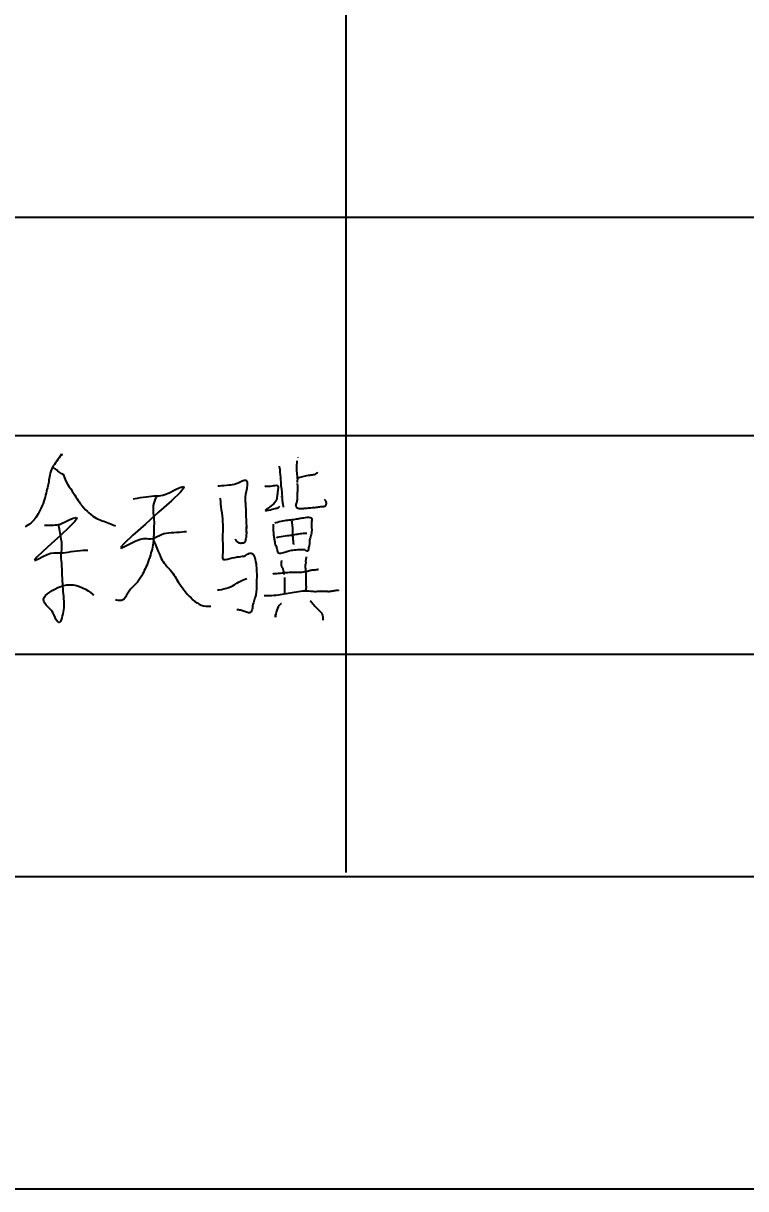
# Model space of a CAD drawing. Extents: x 231 to 66067, y -1596 to 5236.
# Drawn here: x 474.6 to 497.75, y -1596.03 to -1558.7 of the extents above; entities that cross this region are included whole.
import ezdxf

# ---------------------------------------------------------------- set-up
doc = ezdxf.new("R2010")
doc.units = 0
doc.linetypes.add('DASHDOT', pattern=[18, 15, -1, 1, -1])
doc.layers.get('0').update_dxf_attribs({"color": 1, "linetype": 'DASHDOT'})
for name, color, linetype in [('1', 8, 'CONTINUOUS'), ('12', 134, 'CONTINUOUS'), ('2', 8, 'CONTINUOUS')]:
    doc.layers.add(name, color=color, linetype=linetype)

# ---------------------------------------------------------------- blocks, each defined once
blk = doc.blocks.new('Cadt38')
at = {"layer": '2'}
for p, q in [((475.551, -1572.924), (475.534, -1572.915)), ((475.589, -1572.946), (475.551, -1572.924)), ((475.622, -1572.969), (475.589, -1572.946)), ((475.651, -1572.991), (475.622, -1572.969)), ((475.677, -1573.015), (475.651, -1572.991)), ((475.704, -1573.038), (475.677, -1573.015)), ((475.732, -1573.061), (475.704, -1573.038)), ((475.763, -1573.084), (475.732, -1573.061)), ((475.795, -1573.106), (475.763, -1573.084)), ((475.826, -1573.126), (475.795, -1573.106)), ((475.854, -1573.144), (475.826, -1573.126)), ((475.872, -1573.153), (475.854, -1573.144, 1))]:
    blk.add_line(p, q, dxfattribs=at)
blk = doc.blocks.new('Cadt39')
at = {"layer": '2'}
for p, q in [((475.774, -1574.738), (475.843, -1574.709)), ((475.843, -1574.709), (475.938, -1574.664)), ((475.938, -1574.664), (476.063, -1574.604)), ((476.25, -1574.652), (476.06, -1574.846)), ((476.063, -1574.604), (476.192, -1574.549)), ((476.192, -1574.549), (476.288, -1574.522)), ((476.319, -1574.548), (476.25, -1574.652)), ((476.288, -1574.522), (476.319, -1574.548)), ((475.271, -1574.775), (475.332, -1574.774, 1)), ((475.332, -1574.774), (475.403, -1574.773)), ((475.403, -1574.773), (475.48, -1574.772)), ((475.48, -1574.772), (475.555, -1574.77)), ((475.79, -1575.1), (475.492, -1575.372)), ((475.555, -1574.77), (475.621, -1574.767)), ((475.621, -1574.767), (475.674, -1574.763)), ((475.674, -1574.763), (475.721, -1574.755)), ((475.721, -1574.755), (475.774, -1574.738)), ((476.06, -1574.846), (475.79, -1575.1)), ((475.492, -1575.372), (475.22, -1575.62)), ((475.029, -1575.802), (474.958, -1575.889)), ((474.988, -1575.895), (475.087, -1575.85)), ((475.22, -1575.62), (475.029, -1575.802)), ((475.087, -1575.85), (475.222, -1575.781)), ((475.222, -1575.781), (475.361, -1575.715)), ((475.361, -1575.715), (475.478, -1575.675)), ((475.478, -1575.675), (475.574, -1575.657)), ((475.574, -1575.657), (475.654, -1575.655)), ((475.654, -1575.655), (475.726, -1575.659)), ((475.726, -1575.659), (475.797, -1575.662)), ((475.797, -1575.662), (475.872, -1575.658)), ((475.872, -1575.658), (475.953, -1575.647)), ((475.953, -1575.647), (476.039, -1575.633)), ((476.039, -1575.633), (476.13, -1575.617)), ((476.13, -1575.617), (476.226, -1575.602)), ((476.226, -1575.602), (476.326, -1575.59)), ((476.326, -1575.59), (476.425, -1575.582)), ((476.425, -1575.582), (476.518, -1575.577)), ((476.518, -1575.577), (476.599, -1575.573)), ((476.599, -1575.573), (476.668, -1575.571)), ((474.958, -1575.889), (474.988, -1575.895))]:
    blk.add_line(p, q, dxfattribs=at)
blk = doc.blocks.new('Cadt40')
at = {"layer": '2'}
for p, q in [((475.709, -1574.755), (475.732, -1574.84, 1)), ((475.732, -1574.84), (475.757, -1574.955)), ((475.757, -1574.955), (475.782, -1575.081)), ((475.782, -1575.081), (475.803, -1575.207)), ((475.803, -1575.207), (475.818, -1575.322)), ((475.818, -1575.322), (475.823, -1575.417)), ((475.823, -1575.417), (475.821, -1575.496)), ((475.802, -1575.691), (475.801, -1575.759)), ((475.801, -1575.759), (475.803, -1575.832)), ((475.807, -1575.627), (475.802, -1575.691)), ((475.803, -1575.832), (475.808, -1575.911)), ((475.815, -1575.564), (475.807, -1575.627)), ((475.821, -1575.496), (475.815, -1575.564)), ((475.808, -1575.911), (475.815, -1575.995)), ((475.815, -1575.995), (475.821, -1576.085)), ((475.821, -1576.085), (475.826, -1576.178)), ((475.826, -1576.178), (475.83, -1576.275)), ((475.83, -1576.275), (475.834, -1576.372)), ((475.834, -1576.372), (475.838, -1576.468)), ((475.838, -1576.468), (475.842, -1576.56)), ((475.842, -1576.56), (475.848, -1576.648)), ((475.308, -1577.029), (475.368, -1576.972)), ((475.368, -1576.972), (475.442, -1576.918)), ((475.442, -1576.918), (475.525, -1576.867)), ((475.525, -1576.867), (475.611, -1576.818)), ((475.611, -1576.818), (475.701, -1576.773)), ((475.701, -1576.773), (475.794, -1576.735)), ((475.794, -1576.735), (475.891, -1576.706)), ((475.848, -1576.648), (475.854, -1576.732)), ((475.854, -1576.732), (475.861, -1576.813)), ((475.861, -1576.813), (475.868, -1576.893)), ((475.868, -1576.893), (475.875, -1576.972)), ((475.875, -1576.972), (475.882, -1577.052)), ((475.891, -1576.706), (475.99, -1576.688)), ((475.99, -1576.688), (476.092, -1576.682)), ((476.092, -1576.682), (476.196, -1576.689)), ((476.196, -1576.689), (476.299, -1576.707)), ((476.299, -1576.707), (476.4, -1576.736)), ((476.4, -1576.736), (476.498, -1576.776)), ((476.498, -1576.776), (476.591, -1576.824)), ((476.591, -1576.824), (476.676, -1576.877)), ((476.676, -1576.877), (476.752, -1576.931)), ((476.752, -1576.931), (476.816, -1576.98)), ((475.248, -1577.149), (475.266, -1577.088)), ((475.255, -1577.211), (475.248, -1577.149)), ((475.283, -1577.273), (475.255, -1577.211)), ((475.266, -1577.088), (475.308, -1577.029)), ((475.324, -1577.332), (475.283, -1577.273)), ((475.37, -1577.383), (475.324, -1577.332)), ((475.882, -1577.052), (475.888, -1577.132)), ((475.888, -1577.132), (475.893, -1577.21)), ((475.893, -1577.21), (475.895, -1577.285)), ((475.895, -1577.285), (475.895, -1577.357)), ((476.816, -1576.98), (476.852, -1577.009)), ((475.414, -1577.425), (475.37, -1577.383)), ((475.449, -1577.456), (475.414, -1577.425)), ((475.476, -1577.481), (475.449, -1577.456)), ((475.5, -1577.507), (475.476, -1577.481)), ((475.524, -1577.541), (475.5, -1577.507)), ((475.55, -1577.589), (475.524, -1577.541)), ((475.581, -1577.655), (475.55, -1577.589)), ((475.617, -1577.73), (475.581, -1577.655)), ((475.844, -1577.676), (475.827, -1577.744)), ((475.86, -1577.611), (475.844, -1577.676)), ((475.873, -1577.548), (475.86, -1577.611)), ((475.883, -1577.486), (475.873, -1577.548)), ((475.891, -1577.423), (475.883, -1577.486)), ((475.895, -1577.357), (475.891, -1577.423)), ((475.654, -1577.803), (475.617, -1577.73)), ((475.691, -1577.861), (475.654, -1577.803)), ((475.726, -1577.893), (475.691, -1577.861)), ((475.757, -1577.892), (475.726, -1577.893)), ((475.783, -1577.86), (475.757, -1577.892)), ((475.807, -1577.808), (475.783, -1577.86)), ((475.827, -1577.744), (475.807, -1577.808))]:
    blk.add_line(p, q, dxfattribs=at)
blk = doc.blocks.new('Cadt41')
at = {"layer": '2'}
for p, q in [((479.456, -1573.644), (479.618, -1573.567)), ((479.618, -1573.567), (479.732, -1573.53)), ((479.752, -1573.567), (479.631, -1573.713)), ((479.732, -1573.53), (479.752, -1573.567)), ((478.116, -1573.925), (478.181, -1573.915, 1)), ((478.181, -1573.915), (478.26, -1573.903)), ((478.26, -1573.903), (478.349, -1573.89)), ((478.349, -1573.89), (478.442, -1573.877)), ((478.442, -1573.877), (478.535, -1573.864)), ((478.535, -1573.864), (478.622, -1573.853)), ((478.622, -1573.853), (478.702, -1573.844)), ((478.702, -1573.844), (478.775, -1573.837)), ((478.775, -1573.837), (478.84, -1573.832)), ((478.84, -1573.832), (478.898, -1573.831)), ((478.898, -1573.831), (478.95, -1573.831)), ((479.343, -1573.989), (478.943, -1574.35)), ((478.95, -1573.831), (479.005, -1573.827)), ((479.005, -1573.827), (479.073, -1573.813)), ((479.073, -1573.813), (479.166, -1573.781)), ((479.166, -1573.781), (479.293, -1573.725)), ((479.293, -1573.725), (479.456, -1573.644)), ((479.631, -1573.713), (479.343, -1573.989)), ((478.943, -1574.35), (478.507, -1574.738)), ((478.109, -1575.094), (477.824, -1575.358)), ((478.507, -1574.738), (478.109, -1575.094)), ((478.889, -1575.134), (478.958, -1575.099)), ((478.958, -1575.099), (479.029, -1575.068)), ((479.029, -1575.068), (479.101, -1575.045)), ((479.101, -1575.045), (479.175, -1575.03)), ((479.175, -1575.03), (479.252, -1575.019)), ((479.252, -1575.019), (479.332, -1575.012)), ((479.332, -1575.012), (479.418, -1575.007)), ((479.418, -1575.007), (479.509, -1575)), ((479.509, -1575), (479.601, -1574.993)), ((479.601, -1574.993), (479.688, -1574.987)), ((479.688, -1574.987), (479.765, -1574.981)), ((479.765, -1574.981), (479.829, -1574.976)), ((477.824, -1575.358), (477.708, -1575.487)), ((477.734, -1575.505), (477.857, -1575.449)), ((477.857, -1575.449), (478.03, -1575.36)), ((478.03, -1575.36), (478.207, -1575.274)), ((478.207, -1575.274), (478.352, -1575.224)), ((478.352, -1575.224), (478.463, -1575.204)), ((478.463, -1575.204), (478.551, -1575.203)), ((478.551, -1575.203), (478.622, -1575.209)), ((478.622, -1575.209), (478.687, -1575.21)), ((478.687, -1575.21), (478.753, -1575.195)), ((478.753, -1575.195), (478.82, -1575.168)), ((478.82, -1575.168), (478.889, -1575.134)), ((477.708, -1575.487), (477.734, -1575.505))]:
    blk.add_line(p, q, dxfattribs=at)
blk = doc.blocks.new('Cadt42')
at = {"layer": '2'}
for p, q in [((478.823, -1573.94), (478.798, -1574)), ((478.847, -1573.889), (478.823, -1573.94)), ((478.871, -1573.864), (478.847, -1573.889, 1)), ((478.761, -1574.144), (478.755, -1574.224)), ((478.755, -1574.224), (478.757, -1574.306)), ((478.757, -1574.306), (478.763, -1574.388)), ((478.776, -1574.069), (478.761, -1574.144)), ((478.798, -1574), (478.776, -1574.069)), ((478.763, -1574.388), (478.771, -1574.466)), ((478.771, -1574.466), (478.779, -1574.539)), ((478.779, -1574.539), (478.784, -1574.605)), ((478.785, -1574.729), (478.783, -1574.796)), ((478.784, -1574.605), (478.785, -1574.667)), ((478.785, -1574.667), (478.785, -1574.729)), ((478.776, -1575.056), (478.772, -1575.155)), ((478.779, -1574.96), (478.776, -1575.056)), ((478.781, -1574.872), (478.779, -1574.96)), ((478.783, -1574.796), (478.781, -1574.872)), ((478.737, -1575.482), (478.723, -1575.543)), ((478.75, -1575.416), (478.737, -1575.482)), ((478.76, -1575.339), (478.75, -1575.416)), ((478.767, -1575.251), (478.76, -1575.339)), ((478.772, -1575.155), (478.767, -1575.251)), ((478.646, -1575.798), (478.624, -1575.869)), ((478.668, -1575.729), (478.646, -1575.798)), ((478.688, -1575.663), (478.668, -1575.729)), ((478.706, -1575.602), (478.688, -1575.663)), ((478.723, -1575.543), (478.706, -1575.602)), ((478.474, -1576.227), (478.446, -1576.284)), ((478.502, -1576.173), (478.474, -1576.227)), ((478.528, -1576.119), (478.502, -1576.173)), ((478.553, -1576.063), (478.528, -1576.119)), ((478.577, -1576.003), (478.553, -1576.063)), ((478.601, -1575.938), (478.577, -1576.003)), ((478.624, -1575.869), (478.601, -1575.938)), ((478.254, -1576.596), (478.202, -1576.654)), ((478.301, -1576.535), (478.254, -1576.596)), ((478.343, -1576.471), (478.301, -1576.535)), ((478.38, -1576.407), (478.343, -1576.471)), ((478.414, -1576.344), (478.38, -1576.407)), ((478.446, -1576.284), (478.414, -1576.344)), ((477.944, -1576.951), (477.907, -1577.016)), ((477.987, -1576.886), (477.944, -1576.951)), ((478.036, -1576.825), (477.987, -1576.886)), ((478.09, -1576.767), (478.036, -1576.825)), ((478.146, -1576.711), (478.09, -1576.767)), ((478.202, -1576.654), (478.146, -1576.711)), ((477.583, -1577.176), (477.555, -1577.169)), ((477.631, -1577.186), (477.583, -1577.176)), ((477.685, -1577.191), (477.631, -1577.186)), ((477.738, -1577.185), (477.685, -1577.191)), ((477.788, -1577.166), (477.738, -1577.185)), ((477.832, -1577.128), (477.788, -1577.166)), ((477.87, -1577.077), (477.832, -1577.128)), ((477.907, -1577.016), (477.87, -1577.077))]:
    blk.add_line(p, q, dxfattribs=at)
blk = doc.blocks.new('Cadt43')
at = {"layer": '2'}
for p, q in [((478.758, -1575.231), (478.788, -1575.304, 1)), ((478.788, -1575.304), (478.829, -1575.402)), ((478.829, -1575.402), (478.873, -1575.508)), ((478.873, -1575.508), (478.917, -1575.613)), ((478.917, -1575.613), (478.957, -1575.707)), ((478.957, -1575.707), (478.99, -1575.783)), ((478.99, -1575.783), (479.018, -1575.844)), ((479.018, -1575.844), (479.046, -1575.895)), ((479.046, -1575.895), (479.075, -1575.941)), ((479.075, -1575.941), (479.11, -1575.988)), ((479.11, -1575.988), (479.153, -1576.038)), ((479.153, -1576.038), (479.201, -1576.093)), ((479.201, -1576.093), (479.252, -1576.149)), ((479.252, -1576.149), (479.302, -1576.205)), ((479.302, -1576.205), (479.348, -1576.259)), ((479.348, -1576.259), (479.387, -1576.311)), ((479.387, -1576.311), (479.421, -1576.36)), ((479.421, -1576.36), (479.452, -1576.408)), ((479.452, -1576.408), (479.481, -1576.455)), ((479.481, -1576.455), (479.51, -1576.504)), ((479.51, -1576.504), (479.541, -1576.556)), ((479.541, -1576.556), (479.574, -1576.609)), ((479.574, -1576.609), (479.611, -1576.665)), ((479.611, -1576.665), (479.652, -1576.724)), ((479.652, -1576.724), (479.696, -1576.785)), ((479.696, -1576.785), (479.745, -1576.848)), ((479.745, -1576.848), (479.797, -1576.913)), ((479.797, -1576.913), (479.853, -1576.979)), ((479.853, -1576.979), (479.912, -1577.043)), ((479.912, -1577.043), (479.972, -1577.104)), ((479.972, -1577.104), (480.034, -1577.163)), ((480.034, -1577.163), (480.098, -1577.216)), ((480.098, -1577.216), (480.163, -1577.262)), ((480.163, -1577.262), (480.231, -1577.302)), ((480.231, -1577.302), (480.301, -1577.332)), ((480.301, -1577.332), (480.374, -1577.352)), ((480.374, -1577.352), (480.445, -1577.364)), ((480.445, -1577.364), (480.512, -1577.371)), ((480.512, -1577.371), (480.571, -1577.373)), ((480.571, -1577.373), (480.605, -1577.373))]:
    blk.add_line(p, q, dxfattribs=at)
blk = doc.blocks.new('Cadt44')
at = {"layer": '2'}
for p, q in [((482.057, -1576.945), (482.052, -1576.983)), ((482.063, -1576.903), (482.057, -1576.945)), ((482.068, -1576.857), (482.063, -1576.903)), ((482.073, -1576.812), (482.068, -1576.857)), ((482.075, -1576.791), (482.073, -1576.812, 1)), ((481.957, -1577.312), (481.947, -1577.366)), ((481.969, -1577.262), (481.957, -1577.312)), ((481.982, -1577.217), (481.969, -1577.262)), ((481.996, -1577.176), (481.982, -1577.217)), ((482.009, -1577.139), (481.996, -1577.176)), ((482.021, -1577.106), (482.009, -1577.139)), ((482.031, -1577.075), (482.021, -1577.106)), ((482.039, -1577.046), (482.031, -1577.075)), ((482.046, -1577.015), (482.039, -1577.046)), ((482.052, -1576.983), (482.046, -1577.015)), ((481.458, -1577.485), (481.44, -1577.484)), ((481.488, -1577.488), (481.458, -1577.485)), ((481.522, -1577.493), (481.488, -1577.488)), ((481.558, -1577.498), (481.522, -1577.493)), ((481.593, -1577.506), (481.558, -1577.498)), ((481.626, -1577.515), (481.593, -1577.506)), ((481.657, -1577.526), (481.626, -1577.515)), ((481.688, -1577.538), (481.657, -1577.526)), ((481.718, -1577.55), (481.688, -1577.538)), ((481.749, -1577.562), (481.718, -1577.55)), ((481.781, -1577.573), (481.749, -1577.562)), ((481.813, -1577.58), (481.781, -1577.573)), ((481.844, -1577.581), (481.813, -1577.58)), ((481.872, -1577.573), (481.844, -1577.581)), ((481.895, -1577.552), (481.872, -1577.573)), ((481.913, -1577.518), (481.895, -1577.552)), ((481.927, -1577.473), (481.913, -1577.518)), ((481.938, -1577.421), (481.927, -1577.473)), ((481.947, -1577.366), (481.938, -1577.421))]:
    blk.add_line(p, q, dxfattribs=at)
blk = doc.blocks.new('Cadt45')
at = {"layer": '2'}
for p, q in [((481.437, -1576.633), (481.496, -1576.598)), ((481.496, -1576.598), (481.557, -1576.565)), ((481.557, -1576.565), (481.618, -1576.536)), ((481.618, -1576.536), (481.676, -1576.51)), ((481.676, -1576.51), (481.727, -1576.489)), ((481.727, -1576.489), (481.756, -1576.477)), ((480.825, -1576.849), (480.873, -1576.846, 1)), ((480.873, -1576.846), (480.945, -1576.833)), ((480.945, -1576.833), (481.025, -1576.816)), ((481.025, -1576.816), (481.106, -1576.794)), ((481.106, -1576.794), (481.185, -1576.769)), ((481.185, -1576.769), (481.255, -1576.738)), ((481.255, -1576.738), (481.319, -1576.705)), ((481.319, -1576.705), (481.379, -1576.669)), ((481.379, -1576.669), (481.437, -1576.633))]:
    blk.add_line(p, q, dxfattribs=at)
blk = doc.blocks.new('Cadt46')
at = {"layer": '2'}
for p, q in [((481.748, -1574.828), (481.748, -1574.816)), ((481.748, -1574.85), (481.748, -1574.828)), ((481.748, -1574.872), (481.748, -1574.85)), ((481.748, -1574.894), (481.748, -1574.872)), ((481.748, -1574.914), (481.748, -1574.894)), ((481.748, -1574.929), (481.748, -1574.914)), ((481.748, -1574.941), (481.748, -1574.929)), ((481.748, -1574.95), (481.748, -1574.941)), ((481.748, -1574.958), (481.748, -1574.95)), ((481.748, -1574.967), (481.748, -1574.958)), ((481.748, -1574.976), (481.748, -1574.967)), ((481.748, -1574.986), (481.748, -1574.976)), ((481.748, -1574.996), (481.748, -1574.986)), ((481.748, -1575.004), (481.748, -1574.996)), ((481.748, -1575.01), (481.748, -1575.004, 1))]:
    blk.add_line(p, q, dxfattribs=at)
blk = doc.blocks.new('Cadt47')
at = {"layer": '2'}
for p, q in [((481.744, -1575.078), (481.739, -1575.118)), ((481.747, -1575.038), (481.744, -1575.078)), ((481.747, -1574.976), (481.748, -1575.001, 1)), ((481.748, -1575.001), (481.747, -1575.038)), ((481.402, -1575.237), (481.395, -1575.226)), ((481.414, -1575.256), (481.402, -1575.237)), ((481.428, -1575.276), (481.414, -1575.256)), ((481.444, -1575.296), (481.428, -1575.276)), ((481.461, -1575.313), (481.444, -1575.296)), ((481.478, -1575.327), (481.461, -1575.313)), ((481.495, -1575.338), (481.478, -1575.327)), ((481.512, -1575.346), (481.495, -1575.338)), ((481.528, -1575.351), (481.512, -1575.346)), ((481.542, -1575.354), (481.528, -1575.351)), ((481.554, -1575.355), (481.542, -1575.354)), ((481.565, -1575.356), (481.554, -1575.355)), ((481.576, -1575.355), (481.565, -1575.356)), ((481.587, -1575.354), (481.576, -1575.355)), ((481.601, -1575.353), (481.587, -1575.354)), ((481.618, -1575.353), (481.601, -1575.353)), ((481.637, -1575.351), (481.618, -1575.353)), ((481.656, -1575.347), (481.637, -1575.351)), ((481.674, -1575.341), (481.656, -1575.347)), ((481.689, -1575.329), (481.674, -1575.341)), ((481.701, -1575.312), (481.689, -1575.329)), ((481.71, -1575.29), (481.701, -1575.312)), ((481.717, -1575.263), (481.71, -1575.29)), ((481.722, -1575.231), (481.717, -1575.263)), ((481.728, -1575.196), (481.722, -1575.231)), ((481.734, -1575.158), (481.728, -1575.196)), ((481.739, -1575.118), (481.734, -1575.158))]:
    blk.add_line(p, q, dxfattribs=at)
blk = doc.blocks.new('Cadt48')
at = {"layer": '2'}
for p, q in [((482.794, -1577.349), (482.765, -1577.388)), ((482.824, -1577.319), (482.794, -1577.349)), ((482.852, -1577.297), (482.824, -1577.319)), ((482.873, -1577.292), (482.852, -1577.297, 1)), ((482.675, -1577.705), (482.677, -1577.681)), ((482.675, -1577.718), (482.675, -1577.705)), ((482.676, -1577.71), (482.675, -1577.718)), ((482.681, -1577.679), (482.676, -1577.71)), ((482.677, -1577.681), (482.679, -1577.651)), ((482.679, -1577.651), (482.68, -1577.631)), ((482.689, -1577.628), (482.681, -1577.679)), ((482.701, -1577.565), (482.689, -1577.628)), ((482.717, -1577.5), (482.701, -1577.565)), ((482.738, -1577.438), (482.717, -1577.5)), ((482.765, -1577.388), (482.738, -1577.438))]:
    blk.add_line(p, q, dxfattribs=at)
blk = doc.blocks.new('Cadt49')
at = {"layer": '2'}
for p, q in [((483.791, -1577.185), (483.803, -1577.201, 1)), ((483.803, -1577.201), (483.826, -1577.228)), ((483.826, -1577.228), (483.852, -1577.26)), ((483.852, -1577.26), (483.88, -1577.293)), ((483.88, -1577.293), (483.91, -1577.328)), ((483.91, -1577.328), (483.941, -1577.363)), ((483.941, -1577.363), (483.971, -1577.396)), ((483.971, -1577.396), (484.001, -1577.428)), ((484.001, -1577.428), (484.031, -1577.459)), ((484.031, -1577.459), (484.06, -1577.487)), ((484.06, -1577.487), (484.088, -1577.514)), ((484.088, -1577.514), (484.115, -1577.54)), ((484.115, -1577.54), (484.139, -1577.567)), ((484.139, -1577.567), (484.159, -1577.597)), ((484.159, -1577.597), (484.175, -1577.631)), ((484.175, -1577.631), (484.185, -1577.671)), ((484.185, -1577.671), (484.191, -1577.714)), ((484.191, -1577.714), (484.194, -1577.756)), ((484.194, -1577.756), (484.194, -1577.795)), ((484.194, -1577.795), (484.194, -1577.817))]:
    blk.add_line(p, q, dxfattribs=at)
blk = doc.blocks.new('Cadt50')
at = {"layer": '2'}
for p, q in [((483.641, -1576.16), (483.638, -1576.196)), ((483.638, -1576.196), (483.64, -1576.227)), ((483.64, -1576.227), (483.644, -1576.266)), ((483.644, -1576.146), (483.641, -1576.16, 1)), ((483.644, -1576.266), (483.646, -1576.321)), ((483.646, -1576.321), (483.647, -1576.387)), ((483.647, -1576.459), (483.646, -1576.53)), ((483.646, -1576.53), (483.647, -1576.594)), ((483.647, -1576.387), (483.647, -1576.459)), ((483.647, -1576.594), (483.65, -1576.644)), ((483.637, -1576.875), (483.631, -1576.895)), ((483.643, -1576.852), (483.637, -1576.875)), ((483.649, -1576.825), (483.643, -1576.852)), ((483.654, -1576.797), (483.649, -1576.825)), ((483.65, -1576.644), (483.653, -1576.684)), ((483.653, -1576.684), (483.656, -1576.716)), ((483.657, -1576.77), (483.654, -1576.797)), ((483.656, -1576.716), (483.658, -1576.743)), ((483.658, -1576.743), (483.657, -1576.77))]:
    blk.add_line(p, q, dxfattribs=at)
blk = doc.blocks.new('Cadt51')
at = {"layer": '2'}
for p, q in [((482.965, -1576.453), (482.965, -1576.477, 1)), ((482.965, -1576.477), (482.965, -1576.513)), ((482.965, -1576.513), (482.965, -1576.554)), ((482.965, -1576.554), (482.965, -1576.597)), ((482.965, -1576.597), (482.965, -1576.638)), ((482.965, -1576.638), (482.965, -1576.676)), ((482.965, -1576.676), (482.966, -1576.712)), ((482.966, -1576.712), (482.966, -1576.744)), ((482.966, -1576.744), (482.966, -1576.775)), ((482.966, -1576.775), (482.967, -1576.805)), ((482.967, -1576.805), (482.967, -1576.833)), ((482.967, -1576.833), (482.968, -1576.861)), ((482.968, -1576.973), (482.967, -1576.982)), ((482.968, -1576.861), (482.969, -1576.886)), ((482.969, -1576.948), (482.968, -1576.962)), ((482.968, -1576.962), (482.968, -1576.973)), ((482.969, -1576.886), (482.969, -1576.91)), ((482.969, -1576.91), (482.969, -1576.93)), ((482.969, -1576.93), (482.969, -1576.948)), ((482.967, -1576.982), (482.966, -1576.987))]:
    blk.add_line(p, q, dxfattribs=at)
blk = doc.blocks.new('Cadt52')
at = {"layer": '2'}
for p, q in [((482.858, -1576.019), (482.857, -1576.036)), ((482.857, -1576.036), (482.858, -1576.052)), ((482.86, -1576.001), (482.858, -1576.019)), ((482.858, -1576.052), (482.86, -1576.068)), ((482.862, -1575.982), (482.86, -1576.001)), ((482.86, -1576.068), (482.864, -1576.082)), ((482.864, -1575.964), (482.862, -1575.982)), ((482.865, -1575.945), (482.864, -1575.964)), ((482.864, -1576.082), (482.871, -1576.096)), ((482.867, -1575.928), (482.865, -1575.945)), ((482.868, -1575.904), (482.867, -1575.913, 1)), ((482.867, -1575.913), (482.867, -1575.928)), ((482.871, -1576.096), (482.878, -1576.109)), ((482.878, -1576.109), (482.886, -1576.123)), ((482.886, -1576.123), (482.895, -1576.137)), ((482.895, -1576.137), (482.903, -1576.153)), ((482.903, -1576.153), (482.91, -1576.169)), ((482.91, -1576.169), (482.917, -1576.188)), ((482.917, -1576.188), (482.923, -1576.209)), ((482.923, -1576.209), (482.929, -1576.233)), ((482.929, -1576.233), (482.935, -1576.26)), ((482.935, -1576.26), (482.94, -1576.288)), ((482.94, -1576.288), (482.945, -1576.316)), ((482.945, -1576.316), (482.949, -1576.341)), ((482.949, -1576.341), (482.951, -1576.355))]:
    blk.add_line(p, q, dxfattribs=at)
blk = doc.blocks.new('Cadt53')
at = {"layer": '2'}
for p, q in [((483.664, -1575.863), (483.666, -1575.847)), ((483.666, -1575.847), (483.668, -1575.832)), ((483.668, -1575.832), (483.669, -1575.819)), ((483.669, -1575.819), (483.67, -1575.807)), ((483.67, -1575.797), (483.67, -1575.791)), ((483.67, -1575.807), (483.67, -1575.797)), ((483.636, -1576.08), (483.638, -1576.061)), ((483.636, -1576.1), (483.636, -1576.08)), ((483.637, -1576.12), (483.636, -1576.1)), ((483.638, -1576.137), (483.637, -1576.12)), ((483.638, -1576.061), (483.641, -1576.043)), ((483.641, -1576.149), (483.638, -1576.137, 1)), ((483.641, -1576.043), (483.646, -1576.026)), ((483.646, -1576.026), (483.651, -1576.012)), ((483.651, -1576.012), (483.655, -1575.998)), ((483.653, -1575.925), (483.655, -1575.91)), ((483.654, -1575.938), (483.653, -1575.925)), ((483.656, -1575.95), (483.654, -1575.938)), ((483.655, -1575.91), (483.657, -1575.895)), ((483.655, -1575.998), (483.658, -1575.985)), ((483.658, -1575.962), (483.656, -1575.95)), ((483.657, -1575.895), (483.66, -1575.879)), ((483.659, -1575.974), (483.658, -1575.962)), ((483.658, -1575.985), (483.659, -1575.974)), ((483.66, -1575.879), (483.664, -1575.863))]:
    blk.add_line(p, q, dxfattribs=at)
blk = doc.blocks.new('Cadt54')
at = {"layer": '2'}
blk.add_line((483.64, -1576.146), (483.644, -1576.146, 1), dxfattribs=at)
blk = doc.blocks.new('Cadt55')
at = {"layer": '2'}
blk.add_line((483.641, -1576.149), (483.644, -1576.148, 1), dxfattribs=at)
blk = doc.blocks.new('Cadt56')
at = {"layer": '2'}
for p, q in [((483.735, -1576.233), (483.765, -1576.223)), ((483.765, -1576.223), (483.795, -1576.216)), ((483.795, -1576.216), (483.826, -1576.211)), ((483.826, -1576.211), (483.858, -1576.208)), ((483.858, -1576.208), (483.891, -1576.206)), ((483.891, -1576.206), (483.922, -1576.205)), ((483.922, -1576.205), (483.953, -1576.202)), ((483.953, -1576.202), (483.981, -1576.198)), ((483.981, -1576.198), (484.006, -1576.194)), ((484.006, -1576.194), (484.028, -1576.188)), ((484.028, -1576.188), (484.046, -1576.183)), ((484.046, -1576.183), (484.057, -1576.18)), ((482.593, -1576.327), (482.624, -1576.325, 1)), ((482.624, -1576.325), (482.671, -1576.322)), ((482.671, -1576.322), (482.724, -1576.319)), ((482.724, -1576.319), (482.78, -1576.314)), ((482.78, -1576.314), (482.836, -1576.309)), ((482.836, -1576.309), (482.888, -1576.304)), ((482.888, -1576.304), (482.938, -1576.298)), ((482.938, -1576.298), (482.986, -1576.293)), ((482.986, -1576.293), (483.033, -1576.288)), ((483.033, -1576.288), (483.079, -1576.285)), ((483.079, -1576.285), (483.127, -1576.282)), ((483.127, -1576.282), (483.177, -1576.281)), ((483.177, -1576.281), (483.228, -1576.28)), ((483.228, -1576.28), (483.282, -1576.28)), ((483.282, -1576.28), (483.339, -1576.279)), ((483.339, -1576.279), (483.399, -1576.278)), ((483.399, -1576.278), (483.459, -1576.277)), ((483.459, -1576.277), (483.519, -1576.274)), ((483.519, -1576.274), (483.574, -1576.269)), ((483.574, -1576.269), (483.624, -1576.262)), ((483.624, -1576.262), (483.667, -1576.253)), ((483.667, -1576.253), (483.703, -1576.243)), ((483.703, -1576.243), (483.735, -1576.233))]:
    blk.add_line(p, q, dxfattribs=at)
blk = doc.blocks.new('Cadt57')
at = {"layer": '2'}
for p, q in [((484.043, -1576.89), (484.056, -1576.89, 1)), ((484.056, -1576.89), (484.08, -1576.89)), ((484.08, -1576.89), (484.108, -1576.89)), ((484.108, -1576.89), (484.138, -1576.89)), ((484.138, -1576.89), (484.171, -1576.89)), ((484.171, -1576.89), (484.203, -1576.89)), ((484.203, -1576.89), (484.235, -1576.89)), ((484.235, -1576.89), (484.266, -1576.891)), ((484.266, -1576.891), (484.295, -1576.891)), ((484.295, -1576.891), (484.321, -1576.892)), ((484.321, -1576.892), (484.344, -1576.892)), ((484.344, -1576.892), (484.365, -1576.893)), ((484.365, -1576.893), (484.386, -1576.893)), ((484.386, -1576.893), (484.408, -1576.892)), ((484.408, -1576.892), (484.432, -1576.889)), ((484.432, -1576.889), (484.46, -1576.884)), ((484.46, -1576.884), (484.491, -1576.878)), ((484.491, -1576.878), (484.523, -1576.872)), ((484.523, -1576.872), (484.557, -1576.866)), ((484.557, -1576.866), (484.59, -1576.862)), ((484.59, -1576.862), (484.622, -1576.859)), ((484.622, -1576.859), (484.651, -1576.859)), ((484.651, -1576.859), (484.677, -1576.859)), ((484.677, -1576.859), (484.699, -1576.86)), ((484.699, -1576.86), (484.711, -1576.861))]:
    blk.add_line(p, q, dxfattribs=at)
blk = doc.blocks.new('Cadt58')
at = {"layer": '2'}
for p, q in [((483.195, -1574.636), (483.2, -1574.663, 1)), ((483.2, -1574.663), (483.205, -1574.704)), ((483.205, -1574.704), (483.211, -1574.751)), ((483.211, -1574.751), (483.216, -1574.799)), ((483.216, -1574.799), (483.221, -1574.847)), ((483.221, -1574.847), (483.224, -1574.892)), ((483.224, -1574.892), (483.226, -1574.934)), ((483.226, -1574.934), (483.226, -1574.974)), ((483.226, -1574.974), (483.227, -1575.012)), ((483.227, -1575.012), (483.227, -1575.049)), ((483.227, -1575.049), (483.228, -1575.087)), ((483.228, -1575.087), (483.228, -1575.124)), ((483.228, -1575.124), (483.23, -1575.162)), ((483.23, -1575.162), (483.232, -1575.2)), ((483.232, -1575.2), (483.235, -1575.239)), ((483.235, -1575.239), (483.24, -1575.278)), ((483.24, -1575.278), (483.245, -1575.315)), ((483.245, -1575.315), (483.25, -1575.35)), ((483.25, -1575.35), (483.255, -1575.38)), ((483.255, -1575.38), (483.258, -1575.397))]:
    blk.add_line(p, q, dxfattribs=at)
blk = doc.blocks.new('Cadt59')
at = {"layer": '2'}
for p, q in [((482.602, -1574.74), (482.602, -1574.779, 1)), ((482.602, -1574.779), (482.603, -1574.832)), ((482.603, -1574.832), (482.605, -1574.891)), ((482.605, -1574.891), (482.608, -1574.95)), ((482.608, -1574.95), (482.611, -1575.005)), ((482.611, -1575.005), (482.615, -1575.052)), ((482.615, -1575.052), (482.62, -1575.092)), ((482.62, -1575.092), (482.625, -1575.126)), ((482.625, -1575.126), (482.629, -1575.158)), ((482.629, -1575.158), (482.634, -1575.189)), ((482.634, -1575.189), (482.638, -1575.221)), ((482.638, -1575.221), (482.642, -1575.253)), ((482.642, -1575.253), (482.646, -1575.287)), ((482.646, -1575.287), (482.653, -1575.32)), ((482.653, -1575.32), (482.662, -1575.354)), ((482.662, -1575.354), (482.673, -1575.387)), ((482.673, -1575.387), (482.687, -1575.421)), ((482.687, -1575.421), (482.7, -1575.455)), ((482.7, -1575.455), (482.713, -1575.489)), ((482.713, -1575.489), (482.722, -1575.523)), ((482.722, -1575.523), (482.729, -1575.558)), ((482.729, -1575.558), (482.734, -1575.591)), ((482.734, -1575.591), (482.741, -1575.621)), ((482.741, -1575.621), (482.754, -1575.645)), ((482.754, -1575.645), (482.775, -1575.661)), ((482.775, -1575.661), (482.807, -1575.667)), ((482.807, -1575.667), (482.847, -1575.666)), ((482.847, -1575.666), (482.891, -1575.659)), ((482.891, -1575.659), (482.936, -1575.648)), ((482.936, -1575.648), (482.978, -1575.635)), ((482.978, -1575.635), (483.015, -1575.623)), ((483.015, -1575.623), (483.047, -1575.612)), ((483.047, -1575.612), (483.078, -1575.601)), ((483.078, -1575.601), (483.111, -1575.592)), ((483.111, -1575.592), (483.146, -1575.584)), ((483.146, -1575.584), (483.187, -1575.577)), ((483.187, -1575.577), (483.233, -1575.57)), ((483.233, -1575.57), (483.284, -1575.565)), ((483.284, -1575.565), (483.337, -1575.561)), ((483.337, -1575.561), (483.394, -1575.557)), ((483.394, -1575.557), (483.451, -1575.555)), ((483.451, -1575.555), (483.507, -1575.552)), ((483.507, -1575.552), (483.56, -1575.551)), ((483.56, -1575.551), (483.605, -1575.55)), ((483.605, -1575.55), (483.631, -1575.549))]:
    blk.add_line(p, q, dxfattribs=at)
blk = doc.blocks.new('Cadt60')
at = {"layer": '2'}
for p, q in [((483.744, -1575.47), (483.741, -1575.487)), ((483.748, -1575.454), (483.744, -1575.47)), ((483.753, -1575.438), (483.748, -1575.454)), ((483.758, -1575.423), (483.753, -1575.438)), ((483.763, -1575.407), (483.758, -1575.423)), ((483.768, -1575.389), (483.763, -1575.407)), ((483.768, -1575.259), (483.77, -1575.275, 1)), ((483.771, -1575.369), (483.768, -1575.389)), ((483.77, -1575.275), (483.772, -1575.297)), ((483.773, -1575.346), (483.771, -1575.369)), ((483.772, -1575.297), (483.773, -1575.321)), ((483.773, -1575.321), (483.773, -1575.346)), ((483.649, -1575.582), (483.641, -1575.576)), ((483.663, -1575.592), (483.649, -1575.582)), ((483.677, -1575.601), (483.663, -1575.592)), ((483.691, -1575.607), (483.677, -1575.601)), ((483.704, -1575.608), (483.691, -1575.607)), ((483.714, -1575.603), (483.704, -1575.608)), ((483.721, -1575.592), (483.714, -1575.603)), ((483.726, -1575.577), (483.721, -1575.592)), ((483.73, -1575.559), (483.726, -1575.577)), ((483.733, -1575.541), (483.73, -1575.559)), ((483.736, -1575.522), (483.733, -1575.541)), ((483.738, -1575.504), (483.736, -1575.522)), ((483.741, -1575.487), (483.738, -1575.504))]:
    blk.add_line(p, q, dxfattribs=at)
blk = doc.blocks.new('Cadt61')
at = {"layer": '2'}
for p, q in [((482.655, -1574.701), (482.689, -1574.689, 1)), ((482.689, -1574.689), (482.741, -1574.674)), ((482.741, -1574.674), (482.799, -1574.657)), ((482.799, -1574.657), (482.86, -1574.642)), ((482.86, -1574.642), (482.919, -1574.629)), ((482.919, -1574.629), (482.975, -1574.619)), ((482.975, -1574.619), (483.026, -1574.613)), ((483.026, -1574.613), (483.075, -1574.608)), ((483.075, -1574.608), (483.122, -1574.604)), ((483.122, -1574.604), (483.168, -1574.6)), ((483.168, -1574.6), (483.215, -1574.594)), ((483.215, -1574.594), (483.262, -1574.587)), ((483.262, -1574.587), (483.307, -1574.58)), ((483.307, -1574.58), (483.351, -1574.572)), ((483.351, -1574.572), (483.392, -1574.565)), ((483.392, -1574.565), (483.429, -1574.558)), ((483.429, -1574.558), (483.466, -1574.552)), ((483.466, -1574.552), (483.503, -1574.546)), ((483.503, -1574.546), (483.543, -1574.54)), ((483.543, -1574.54), (483.588, -1574.533)), ((483.588, -1574.533), (483.64, -1574.526)), ((483.64, -1574.526), (483.693, -1574.52)), ((483.693, -1574.52), (483.745, -1574.518)), ((483.745, -1574.518), (483.79, -1574.522)), ((483.79, -1574.522), (483.823, -1574.534)), ((483.823, -1574.534), (483.841, -1574.555)), ((483.832, -1574.695), (483.83, -1574.73)), ((483.83, -1574.73), (483.83, -1574.763)), ((483.838, -1574.658), (483.832, -1574.695)), ((483.845, -1574.62), (483.838, -1574.658)), ((483.841, -1574.555), (483.847, -1574.585)), ((483.847, -1574.585), (483.845, -1574.62)), ((483.811, -1575.109), (483.798, -1575.149)), ((483.822, -1575.067), (483.811, -1575.109)), ((483.83, -1575.024), (483.822, -1575.067)), ((483.83, -1574.763), (483.833, -1574.795)), ((483.836, -1574.982), (483.83, -1575.024)), ((483.833, -1574.795), (483.836, -1574.828)), ((483.836, -1574.828), (483.838, -1574.863)), ((483.839, -1574.94), (483.836, -1574.982)), ((483.838, -1574.863), (483.84, -1574.9)), ((483.84, -1574.9), (483.839, -1574.94)), ((483.77, -1575.258), (483.769, -1575.288)), ((483.769, -1575.288), (483.773, -1575.316)), ((483.776, -1575.224), (483.77, -1575.258)), ((483.773, -1575.316), (483.773, -1575.316)), ((483.786, -1575.188), (483.776, -1575.224)), ((483.798, -1575.149), (483.786, -1575.188))]:
    blk.add_line(p, q, dxfattribs=at)
blk = doc.blocks.new('Cadt62')
at = {"layer": '2'}
for p, q in [((482.993, -1575.113), (483.053, -1575.105)), ((483.053, -1575.105), (483.109, -1575.099)), ((483.109, -1575.099), (483.161, -1575.094)), ((483.161, -1575.094), (483.21, -1575.089)), ((483.21, -1575.089), (483.256, -1575.083)), ((483.256, -1575.083), (483.3, -1575.075)), ((483.3, -1575.075), (483.343, -1575.065)), ((483.343, -1575.065), (483.386, -1575.056)), ((483.386, -1575.056), (483.43, -1575.047)), ((483.43, -1575.047), (483.476, -1575.04)), ((483.476, -1575.04), (483.525, -1575.036)), ((483.525, -1575.036), (483.574, -1575.033)), ((483.574, -1575.033), (483.621, -1575.032)), ((483.621, -1575.032), (483.663, -1575.032)), ((483.663, -1575.032), (483.687, -1575.033)), ((482.708, -1575.168), (482.745, -1575.159, 1)), ((482.745, -1575.159), (482.8, -1575.148)), ((482.8, -1575.148), (482.863, -1575.135)), ((482.863, -1575.135), (482.928, -1575.123)), ((482.928, -1575.123), (482.993, -1575.113))]:
    blk.add_line(p, q, dxfattribs=at)
blk = doc.blocks.new('Cadt63')
at = {"layer": '2'}
for p, q in [((483.43, -1573.25), (483.467, -1573.238)), ((483.467, -1573.238), (483.509, -1573.226)), ((483.509, -1573.226), (483.553, -1573.213)), ((483.553, -1573.213), (483.598, -1573.202)), ((483.598, -1573.202), (483.643, -1573.192)), ((483.643, -1573.192), (483.688, -1573.183)), ((483.688, -1573.183), (483.732, -1573.176)), ((483.732, -1573.176), (483.775, -1573.17)), ((483.775, -1573.17), (483.815, -1573.165)), ((483.815, -1573.165), (483.852, -1573.16)), ((483.852, -1573.16), (483.887, -1573.155)), ((483.887, -1573.155), (483.919, -1573.148)), ((483.919, -1573.148), (483.947, -1573.139)), ((483.947, -1573.139), (483.971, -1573.126)), ((483.971, -1573.126), (483.991, -1573.111)), ((483.991, -1573.111), (484.008, -1573.095)), ((484.008, -1573.095), (484.021, -1573.081)), ((484.021, -1573.081), (484.028, -1573.072)), ((483.379, -1573.268), (483.397, -1573.261, 1)), ((483.397, -1573.261), (483.43, -1573.25))]:
    blk.add_line(p, q, dxfattribs=at)
blk = doc.blocks.new('Cadt64')
at = {"layer": '2'}
for p, q in [((482.89, -1573.883), (482.889, -1573.898, 1)), ((482.889, -1573.898), (482.889, -1573.921)), ((482.889, -1573.921), (482.89, -1573.947)), ((482.89, -1573.947), (482.892, -1573.973)), ((482.892, -1573.973), (482.895, -1573.999)), ((482.895, -1573.999), (482.899, -1574.023)), ((482.899, -1574.023), (482.904, -1574.046)), ((482.904, -1574.046), (482.908, -1574.067)), ((482.908, -1574.067), (482.913, -1574.087)), ((482.913, -1574.087), (482.917, -1574.108)), ((482.917, -1574.108), (482.919, -1574.128)), ((482.919, -1574.128), (482.92, -1574.148)), ((482.92, -1574.148), (482.92, -1574.166)), ((482.92, -1574.166), (482.92, -1574.182)), ((482.92, -1574.182), (482.92, -1574.191))]:
    blk.add_line(p, q, dxfattribs=at)
blk = doc.blocks.new('Cadt65')
at = {"layer": '2'}
for p, q in [((482.337, -1573.517), (482.355, -1573.521, 1)), ((482.355, -1573.521), (482.388, -1573.524)), ((482.388, -1573.524), (482.427, -1573.526)), ((482.427, -1573.526), (482.472, -1573.525)), ((482.472, -1573.525), (482.52, -1573.521)), ((482.52, -1573.521), (482.572, -1573.513)), ((482.572, -1573.513), (482.623, -1573.504)), ((482.623, -1573.504), (482.67, -1573.497)), ((482.67, -1573.497), (482.711, -1573.495)), ((482.711, -1573.495), (482.741, -1573.503)), ((482.741, -1573.503), (482.758, -1573.523)), ((482.763, -1573.59), (482.757, -1573.632)), ((482.758, -1573.523), (482.764, -1573.553)), ((482.764, -1573.553), (482.763, -1573.59)), ((482.706, -1573.968), (482.687, -1574.008)), ((482.718, -1573.928), (482.706, -1573.968)), ((482.725, -1573.888), (482.718, -1573.928)), ((482.73, -1573.848), (482.725, -1573.888)), ((482.734, -1573.806), (482.73, -1573.848)), ((482.739, -1573.764), (482.734, -1573.806)), ((482.744, -1573.721), (482.739, -1573.764)), ((482.75, -1573.677), (482.744, -1573.721)), ((482.757, -1573.632), (482.75, -1573.677)), ((482.376, -1574.271), (482.353, -1574.295)), ((482.353, -1574.295), (482.364, -1574.305)), ((482.364, -1574.305), (482.401, -1574.302)), ((482.424, -1574.236), (482.376, -1574.271)), ((482.401, -1574.302), (482.455, -1574.292)), ((482.486, -1574.192), (482.424, -1574.236)), ((482.455, -1574.292), (482.517, -1574.277)), ((482.553, -1574.144), (482.486, -1574.192)), ((482.517, -1574.277), (482.577, -1574.262)), ((482.613, -1574.096), (482.553, -1574.144)), ((482.577, -1574.262), (482.628, -1574.249)), ((482.657, -1574.051), (482.613, -1574.096)), ((482.628, -1574.249), (482.668, -1574.239)), ((482.687, -1574.008), (482.657, -1574.051)), ((482.668, -1574.239), (482.701, -1574.231)), ((482.701, -1574.231), (482.727, -1574.223)), ((482.727, -1574.223), (482.749, -1574.214)), ((482.749, -1574.214), (482.768, -1574.204)), ((482.768, -1574.204), (482.784, -1574.193)), ((482.784, -1574.193), (482.797, -1574.182)), ((482.797, -1574.182), (482.807, -1574.172)), ((482.807, -1574.172), (482.813, -1574.166))]:
    blk.add_line(p, q, dxfattribs=at)
blk = doc.blocks.new('Cadt66')
at = {"layer": '2'}
for p, q in [((483.376, -1573.442), (483.377, -1573.464, 1)), ((483.377, -1573.464), (483.379, -1573.497)), ((483.379, -1573.497), (483.38, -1573.533)), ((483.38, -1573.533), (483.381, -1573.571)), ((483.381, -1573.571), (483.382, -1573.607)), ((483.382, -1573.607), (483.381, -1573.639)), ((483.37, -1573.962), (483.365, -1573.991)), ((483.373, -1573.936), (483.37, -1573.962)), ((483.373, -1573.781), (483.372, -1573.8)), ((483.372, -1573.8), (483.372, -1573.818)), ((483.372, -1573.818), (483.372, -1573.836)), ((483.372, -1573.836), (483.372, -1573.853)), ((483.372, -1573.853), (483.374, -1573.871)), ((483.375, -1573.761), (483.373, -1573.781)), ((483.374, -1573.912), (483.373, -1573.936)), ((483.374, -1573.871), (483.374, -1573.891)), ((483.374, -1573.891), (483.374, -1573.912)), ((483.376, -1573.741), (483.375, -1573.761)), ((483.378, -1573.719), (483.376, -1573.741)), ((483.379, -1573.695), (483.378, -1573.719)), ((483.381, -1573.668), (483.379, -1573.695)), ((483.381, -1573.639), (483.381, -1573.668)), ((484.258, -1573.957), (484.252, -1573.951)), ((484.269, -1573.968), (484.258, -1573.957)), ((484.28, -1573.982), (484.269, -1573.968)), ((484.291, -1573.997), (484.28, -1573.982)), ((483.329, -1574.136), (483.325, -1574.159)), ((483.325, -1574.159), (483.328, -1574.18)), ((483.328, -1574.18), (483.337, -1574.197)), ((483.335, -1574.11), (483.329, -1574.136)), ((483.344, -1574.082), (483.335, -1574.11)), ((483.337, -1574.197), (483.356, -1574.211)), ((483.352, -1574.052), (483.344, -1574.082)), ((483.359, -1574.022), (483.352, -1574.052)), ((483.356, -1574.211), (483.381, -1574.222)), ((483.365, -1573.991), (483.359, -1574.022)), ((483.381, -1574.222), (483.41, -1574.23)), ((483.41, -1574.23), (483.44, -1574.236)), ((483.44, -1574.236), (483.469, -1574.239)), ((483.469, -1574.239), (483.493, -1574.241)), ((483.493, -1574.241), (483.514, -1574.241)), ((483.514, -1574.241), (483.534, -1574.24)), ((483.534, -1574.24), (483.554, -1574.238)), ((483.554, -1574.238), (483.575, -1574.235)), ((483.575, -1574.235), (483.6, -1574.233)), ((483.6, -1574.233), (483.629, -1574.23)), ((483.629, -1574.23), (483.66, -1574.227)), ((483.66, -1574.227), (483.695, -1574.224)), ((483.695, -1574.224), (483.733, -1574.221)), ((483.733, -1574.221), (483.774, -1574.218)), ((483.774, -1574.218), (483.816, -1574.214)), ((483.816, -1574.214), (483.86, -1574.211)), ((483.86, -1574.211), (483.903, -1574.207)), ((483.903, -1574.207), (483.944, -1574.203)), ((483.944, -1574.203), (483.983, -1574.198)), ((483.983, -1574.198), (484.02, -1574.193)), ((484.02, -1574.193), (484.054, -1574.188)), ((484.054, -1574.188), (484.087, -1574.183)), ((484.087, -1574.183), (484.117, -1574.18)), ((484.117, -1574.18), (484.146, -1574.177)), ((484.146, -1574.177), (484.173, -1574.175)), ((484.173, -1574.175), (484.199, -1574.173)), ((484.199, -1574.173), (484.222, -1574.17)), ((484.222, -1574.17), (484.243, -1574.166)), ((484.243, -1574.166), (484.261, -1574.159)), ((484.261, -1574.159), (484.277, -1574.151)), ((484.277, -1574.151), (484.29, -1574.14)), ((484.29, -1574.14), (484.3, -1574.127)), ((484.3, -1574.015), (484.291, -1573.997)), ((484.307, -1574.034), (484.3, -1574.015)), ((484.3, -1574.127), (484.307, -1574.112)), ((484.311, -1574.054), (484.307, -1574.034)), ((484.307, -1574.112), (484.312, -1574.094)), ((484.313, -1574.075), (484.311, -1574.054)), ((484.312, -1574.094), (484.313, -1574.075))]:
    blk.add_line(p, q, dxfattribs=at)

msp = doc.modelspace()

# ---------------------------------------------------------------- linework, layer by layer
at = {"layer": '1'}
for p, q in [((484.943, -1585.902), (484.943, -1557.902)), ((255.995, -1586.029), (640.995, -1586.029))]:
    msp.add_line(p, q, dxfattribs=at)
at = {"layer": '12'}
for p, q in [((460.943, -1564.902), (540.943, -1564.902)), ((460.943, -1571.902), (540.943, -1571.902)), ((460.943, -1578.902), (540.943, -1578.902)), ((230.995, -1596.029), (650.995, -1596.029))]:
    msp.add_line(p, q, dxfattribs=at)
at = {"layer": '2'}
for p, q in [((475.804, -1572.518), (475.82, -1572.491)), ((475.831, -1572.549), (475.837, -1572.491)), ((475.591, -1572.825), (475.556, -1572.877)), ((475.628, -1572.774), (475.591, -1572.825)), ((475.667, -1572.724), (475.628, -1572.774)), ((475.705, -1572.672), (475.667, -1572.724)), ((475.741, -1572.619), (475.705, -1572.672)), ((475.775, -1572.567), (475.741, -1572.619)), ((475.804, -1572.518), (475.775, -1572.567)), ((483.357, -1572.844), (483.355, -1572.907)), ((483.358, -1572.778), (483.357, -1572.844)), ((483.358, -1572.711), (483.358, -1572.778)), ((483.405, -1572.604), (483.405, -1572.597)), ((475.435, -1573.224), (475.426, -1573.278)), ((475.446, -1573.167), (475.435, -1573.224)), ((475.46, -1573.108), (475.446, -1573.167)), ((475.477, -1573.048), (475.46, -1573.108)), ((475.498, -1572.989), (475.477, -1573.048)), ((475.524, -1572.931), (475.498, -1572.989)), ((475.556, -1572.877), (475.524, -1572.931)), ((475.876, -1573.136), (475.913, -1573.261)), ((482.815, -1572.972), (482.808, -1572.887)), ((482.815, -1572.972), (482.823, -1573.064)), ((482.823, -1573.064), (482.83, -1573.157)), ((482.83, -1573.157), (482.836, -1573.244)), ((483.355, -1572.907), (483.354, -1572.969)), ((483.354, -1572.969), (483.355, -1573.028)), ((483.355, -1573.028), (483.359, -1573.087)), ((483.359, -1573.087), (483.365, -1573.143)), ((483.365, -1573.143), (483.372, -1573.198)), ((483.372, -1573.198), (483.377, -1573.252)), ((475.369, -1573.579), (475.355, -1573.632)), ((475.382, -1573.527), (475.369, -1573.579)), ((475.393, -1573.478), (475.382, -1573.527)), ((475.403, -1573.429), (475.393, -1573.478)), ((475.411, -1573.38), (475.403, -1573.429)), ((475.418, -1573.33), (475.411, -1573.38)), ((475.426, -1573.278), (475.418, -1573.33)), ((475.913, -1573.261), (475.959, -1573.367)), ((475.959, -1573.367), (476.011, -1573.459)), ((476.011, -1573.459), (476.064, -1573.54)), ((476.064, -1573.54), (476.116, -1573.613)), ((476.116, -1573.613), (476.163, -1573.682)), ((480.834, -1573.515), (480.882, -1573.512)), ((480.882, -1573.512), (480.951, -1573.506)), ((480.951, -1573.506), (481.028, -1573.499)), ((481.028, -1573.499), (481.106, -1573.492)), ((481.106, -1573.492), (481.181, -1573.485)), ((481.181, -1573.485), (481.247, -1573.478)), ((481.247, -1573.478), (481.306, -1573.469)), ((481.306, -1573.469), (481.363, -1573.457)), ((481.363, -1573.457), (481.419, -1573.44)), ((481.419, -1573.44), (481.48, -1573.415)), ((481.48, -1573.415), (481.546, -1573.383)), ((481.546, -1573.383), (481.614, -1573.352)), ((481.614, -1573.352), (481.676, -1573.33)), ((481.676, -1573.33), (481.727, -1573.326)), ((481.727, -1573.326), (481.762, -1573.351)), ((481.757, -1573.593), (481.738, -1573.694)), ((481.771, -1573.494), (481.757, -1573.593)), ((481.762, -1573.351), (481.775, -1573.409)), ((481.775, -1573.409), (481.771, -1573.494)), ((482.836, -1573.244), (482.841, -1573.322)), ((482.841, -1573.322), (482.845, -1573.387)), ((482.845, -1573.387), (482.848, -1573.445)), ((482.848, -1573.445), (482.852, -1573.5)), ((482.852, -1573.5), (482.857, -1573.56)), ((482.857, -1573.56), (482.866, -1573.629)), ((483.377, -1573.357), (483.371, -1573.409)), ((483.377, -1573.252), (483.379, -1573.305)), ((483.379, -1573.305), (483.377, -1573.357)), ((475.274, -1573.938), (475.253, -1574.006)), ((475.292, -1573.871), (475.274, -1573.938)), ((475.309, -1573.807), (475.292, -1573.871)), ((475.324, -1573.745), (475.309, -1573.807)), ((475.34, -1573.687), (475.324, -1573.745)), ((475.355, -1573.632), (475.34, -1573.687)), ((476.163, -1573.682), (476.205, -1573.748)), ((476.205, -1573.748), (476.244, -1573.81)), ((476.244, -1573.81), (476.281, -1573.87)), ((476.281, -1573.87), (476.318, -1573.928)), ((476.318, -1573.928), (476.354, -1573.985)), ((476.354, -1573.985), (476.393, -1574.041)), ((480.898, -1573.903), (480.903, -1573.941)), ((480.903, -1573.941), (480.911, -1574.01)), ((481.711, -1573.862), (481.707, -1573.923)), ((481.707, -1573.923), (481.708, -1573.973)), ((481.708, -1573.973), (481.711, -1574.02)), ((481.721, -1573.787), (481.711, -1573.862)), ((481.738, -1573.694), (481.721, -1573.787)), ((482.866, -1573.629), (482.878, -1573.711)), ((482.874, -1573.872), (482.87, -1573.869)), ((482.888, -1573.85), (482.874, -1573.872)), ((482.878, -1573.711), (482.887, -1573.79)), ((482.887, -1573.79), (482.888, -1573.85)), ((483.383, -1573.899), (483.374, -1573.893)), ((475.103, -1574.349), (475.071, -1574.409)), ((475.136, -1574.284), (475.103, -1574.349)), ((475.169, -1574.216), (475.136, -1574.284)), ((475.2, -1574.146), (475.169, -1574.216)), ((475.229, -1574.076), (475.2, -1574.146)), ((475.253, -1574.006), (475.229, -1574.076)), ((476.393, -1574.041), (476.434, -1574.097)), ((476.434, -1574.097), (476.478, -1574.153)), ((476.478, -1574.153), (476.528, -1574.21)), ((476.528, -1574.21), (476.582, -1574.269)), ((476.582, -1574.269), (476.641, -1574.327)), ((476.641, -1574.327), (476.701, -1574.383)), ((480.911, -1574.01), (480.92, -1574.091)), ((480.92, -1574.091), (480.931, -1574.181)), ((480.931, -1574.181), (480.942, -1574.276)), ((480.942, -1574.276), (480.954, -1574.374)), ((481.711, -1574.02), (481.716, -1574.067)), ((481.716, -1574.067), (481.719, -1574.119)), ((481.719, -1574.119), (481.722, -1574.179)), ((481.722, -1574.179), (481.725, -1574.245)), ((481.725, -1574.245), (481.728, -1574.32)), ((481.728, -1574.32), (481.73, -1574.403)), ((474.795, -1574.736), (474.739, -1574.774)), ((474.851, -1574.694), (474.795, -1574.736)), ((474.902, -1574.65), (474.851, -1574.694)), ((474.945, -1574.606), (474.902, -1574.65)), ((474.981, -1574.561), (474.945, -1574.606)), ((475.012, -1574.515), (474.981, -1574.561)), ((475.041, -1574.464), (475.012, -1574.515)), ((475.071, -1574.409), (475.041, -1574.464)), ((476.701, -1574.383), (476.762, -1574.435)), ((476.762, -1574.435), (476.82, -1574.48)), ((476.82, -1574.48), (476.875, -1574.517)), ((476.875, -1574.517), (476.928, -1574.547)), ((476.928, -1574.547), (476.978, -1574.572)), ((476.978, -1574.572), (477.028, -1574.593)), ((477.028, -1574.593), (477.077, -1574.612)), ((477.077, -1574.612), (477.128, -1574.631)), ((477.128, -1574.631), (477.18, -1574.649)), ((477.18, -1574.649), (477.233, -1574.668)), ((477.233, -1574.668), (477.286, -1574.688)), ((477.286, -1574.688), (477.34, -1574.708)), ((477.34, -1574.708), (477.393, -1574.729)), ((477.393, -1574.729), (477.445, -1574.749)), ((480.954, -1574.374), (480.965, -1574.473)), ((480.965, -1574.473), (480.975, -1574.57)), ((480.975, -1574.57), (480.983, -1574.664)), ((480.983, -1574.664), (480.988, -1574.752)), ((481.73, -1574.403), (481.733, -1574.494)), ((481.733, -1574.494), (481.736, -1574.594)), ((481.736, -1574.594), (481.74, -1574.702)), ((481.74, -1574.702), (481.745, -1574.818)), ((474.688, -1574.807), (474.659, -1574.826)), ((474.739, -1574.774), (474.688, -1574.807)), ((477.445, -1574.749), (477.492, -1574.769)), ((477.492, -1574.769), (477.532, -1574.786)), ((477.532, -1574.786), (477.555, -1574.796)), ((480.986, -1574.988), (480.984, -1575.069)), ((480.984, -1575.069), (480.984, -1575.157)), ((480.989, -1574.911), (480.986, -1574.988)), ((480.988, -1574.752), (480.989, -1574.833)), ((480.989, -1574.833), (480.989, -1574.911)), ((481.745, -1574.818), (481.748, -1574.877)), ((480.984, -1575.157), (480.985, -1575.254)), ((480.985, -1575.254), (480.988, -1575.357)), ((480.988, -1575.357), (480.99, -1575.461)), ((480.99, -1575.461), (480.991, -1575.56)), ((480.984, -1575.726), (480.98, -1575.787)), ((480.98, -1575.787), (480.981, -1575.833)), ((480.981, -1575.833), (480.995, -1575.863)), ((480.989, -1575.65), (480.984, -1575.726)), ((480.991, -1575.56), (480.989, -1575.65)), ((481.139, -1575.864), (481.214, -1575.844)), ((481.214, -1575.844), (481.294, -1575.823)), ((481.294, -1575.823), (481.373, -1575.804)), ((481.373, -1575.804), (481.445, -1575.792)), ((481.445, -1575.792), (481.511, -1575.784)), ((481.511, -1575.784), (481.57, -1575.778)), ((481.57, -1575.778), (481.623, -1575.771)), ((481.623, -1575.771), (481.671, -1575.761)), ((481.671, -1575.761), (481.714, -1575.746)), ((481.714, -1575.746), (481.752, -1575.727)), ((481.752, -1575.727), (481.786, -1575.707)), ((481.786, -1575.707), (481.818, -1575.689)), ((481.818, -1575.689), (481.847, -1575.675)), ((481.847, -1575.675), (481.875, -1575.667)), ((481.875, -1575.667), (481.902, -1575.667)), ((481.902, -1575.667), (481.927, -1575.676)), ((481.927, -1575.676), (481.951, -1575.694)), ((481.951, -1575.694), (481.973, -1575.724)), ((481.973, -1575.724), (481.994, -1575.766)), ((481.994, -1575.766), (482.012, -1575.818)), ((482.012, -1575.818), (482.028, -1575.877)), ((480.995, -1575.863), (481.024, -1575.878)), ((481.024, -1575.878), (481.073, -1575.876)), ((481.073, -1575.876), (481.139, -1575.864)), ((482.028, -1575.877), (482.043, -1575.941)), ((482.043, -1575.941), (482.054, -1576.008)), ((482.054, -1576.008), (482.063, -1576.075)), ((482.063, -1576.075), (482.069, -1576.142)), ((482.069, -1576.142), (482.073, -1576.207)), ((482.073, -1576.207), (482.075, -1576.271)), ((482.075, -1576.513), (482.074, -1576.575)), ((482.074, -1576.575), (482.074, -1576.641)), ((482.075, -1576.271), (482.077, -1576.334)), ((482.076, -1576.453), (482.075, -1576.513)), ((482.077, -1576.394), (482.076, -1576.453)), ((482.077, -1576.334), (482.077, -1576.394)), ((482.074, -1576.641), (482.075, -1576.711)), ((482.075, -1576.711), (482.075, -1576.785)), ((482.075, -1576.785), (482.075, -1576.791)), ((482.957, -1576.976), (483.02, -1576.966)), ((483.02, -1576.966), (483.084, -1576.956)), ((483.084, -1576.956), (483.149, -1576.945)), ((483.149, -1576.945), (483.215, -1576.934)), ((483.215, -1576.934), (483.281, -1576.923)), ((483.281, -1576.923), (483.347, -1576.911)), ((483.347, -1576.911), (483.414, -1576.899)), ((483.414, -1576.899), (483.481, -1576.889)), ((483.481, -1576.889), (483.549, -1576.881)), ((483.549, -1576.881), (483.616, -1576.877)), ((483.616, -1576.877), (483.683, -1576.878)), ((483.683, -1576.878), (483.748, -1576.881)), ((483.748, -1576.881), (483.811, -1576.885)), ((483.811, -1576.885), (483.871, -1576.89)), ((483.871, -1576.89), (483.927, -1576.893)), ((483.927, -1576.893), (483.977, -1576.893)), ((483.977, -1576.893), (484.026, -1576.889)), ((484.026, -1576.889), (484.075, -1576.883)), ((484.075, -1576.883), (484.13, -1576.874)), ((482.32, -1577.029), (482.388, -1577.027)), ((482.388, -1577.027), (482.465, -1577.025)), ((482.465, -1577.025), (482.546, -1577.022)), ((482.546, -1577.022), (482.625, -1577.017)), ((482.625, -1577.017), (482.698, -1577.011)), ((482.698, -1577.011), (482.767, -1577.004)), ((482.767, -1577.004), (482.832, -1576.995)), ((482.832, -1576.995), (482.895, -1576.986)), ((482.895, -1576.986), (482.957, -1576.976))]:
    msp.add_line(p, q, dxfattribs=at)

# ---------------------------------------------------------------- block references
for name in ['Cadt38', 'Cadt63', 'Cadt41', 'Cadt65', 'Cadt66', 'Cadt42', 'Cadt64', 'Cadt39', 'Cadt61', 'Cadt58', 'Cadt40', 'Cadt47', 'Cadt46', 'Cadt59', 'Cadt62', 'Cadt43', 'Cadt60', 'Cadt53', 'Cadt56', 'Cadt52', 'Cadt50', 'Cadt54', 'Cadt55', 'Cadt45', 'Cadt51', 'Cadt44', 'Cadt57', 'Cadt48', 'Cadt49']:
    msp.add_blockref(name, (0, 0))

doc.saveas('drawing.dxf')
